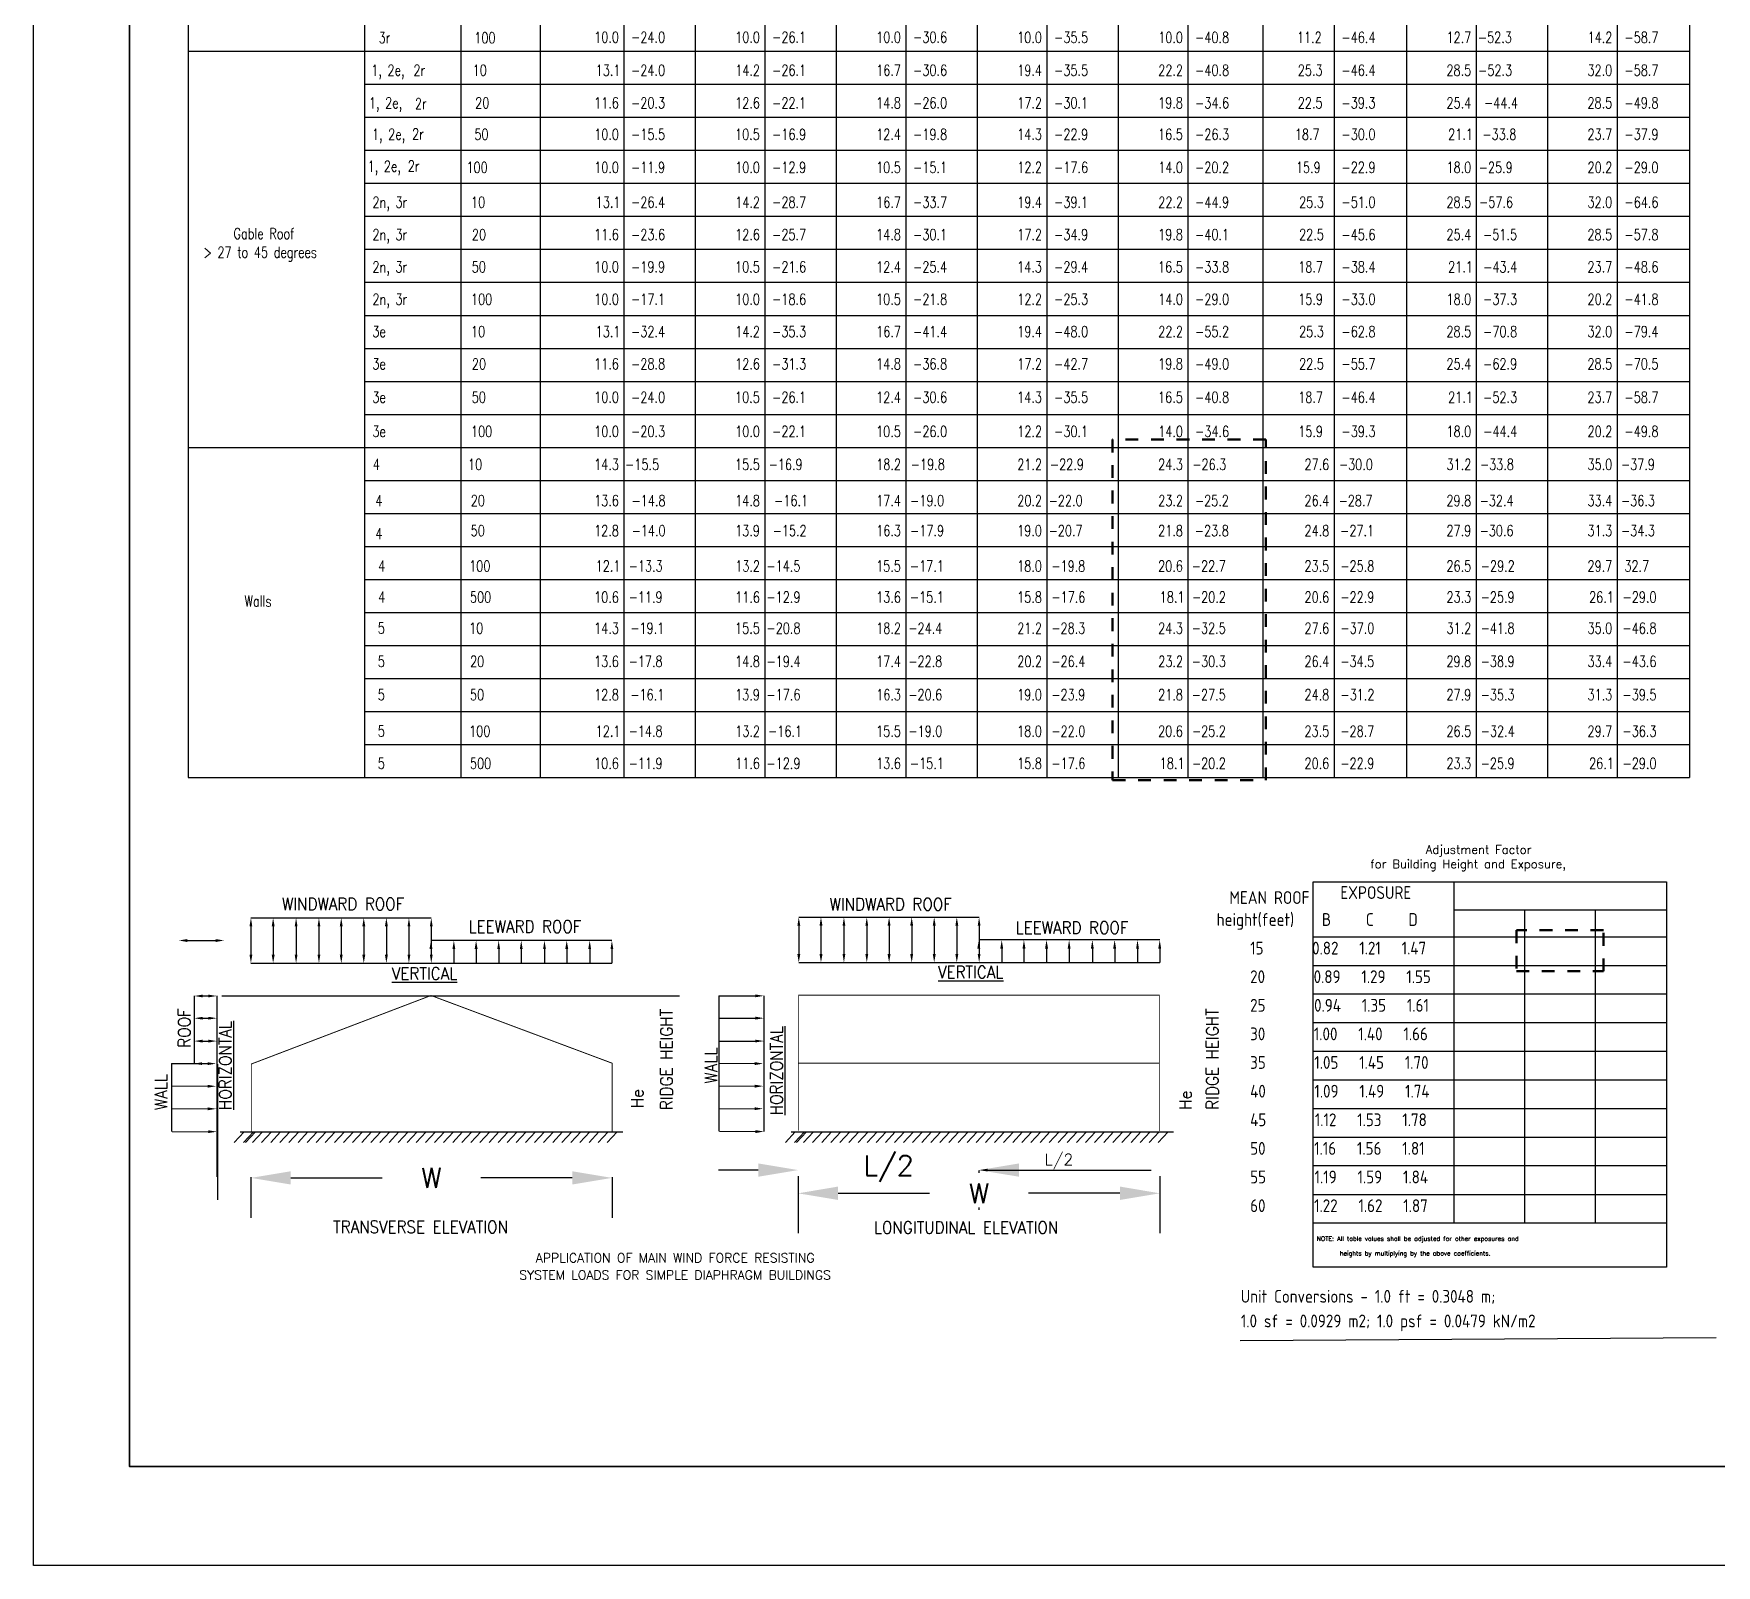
# Paper-space layout 'S-04' of a CAD drawing. Header units: inches. Extents: x 0 to 36, y 0 to 24.
# Drawn here: x 0.02 to 13.21, y -0.02 to 11.98 of the extents above; entities that cross this region are included whole.
import ezdxf

# ---------------------------------------------------------------- set-up
doc = ezdxf.new("R2010")
doc.units = ezdxf.units.IN
doc.header["$LTSCALE"] = 0.5
doc.header["$MEASUREMENT"] = 0
doc.linetypes.add('BORDER2', pattern=[0.875, 0.25, -0.125, 0.25, -0.125, 0, -0.125])
doc.linetypes.add('DASHED', pattern=[0.75, 0.5, -0.25])
doc.layers.get('Defpoints').update_dxf_attribs({"color": 140})
doc.layers.add('A-Anno-Titl-Otln', color=236, linetype='Continuous', lineweight=35)
doc.layers.add('TXT', color=4, linetype='Continuous', lineweight=9)
doc.layers.add('A-TEXT', color=3, linetype='Continuous')
doc.styles.add('ACH DETAILS', font='romans.shx', dxfattribs={"width": 0.75, "height": 2})
doc.styles.add('ARCH', font='arch.shx')
doc.styles.add('HL', font='archstyl')
doc.styles.add('RomanS', font='romans.shx')
doc.styles.get("Standard").update_dxf_attribs({"font": 'romans.shx', "width": 0.75})
doc.dimstyles.new('AGP', dxfattribs={"dimscale": 120, "dimtxt": 0.125, "dimasz": 0.0625, "dimexe": 0.0625, "dimexo": 0.0625, "dimgap": 0.0625, "dimtad": 1, "dimdec": 1, "dimzin": 3, "dimdsep": 46, "dimlunit": 4, "dimtxsty": 'RomanS', "dimblk1": 'ARCHTICK', "dimcen": 0.0625, "dimdle": 0.0625, "dimclrd": 1, "dimclre": 1, "dimclrt": 3, "dimadec": 0, "dimazin": 0, "dimtfac": 1, "dimtdec": 1, "dimtofl": 0, "dimtmove": 2, "dimatfit": 3, "dimfxl": 0.0625, "dimtolj": 1, "dimtzin": 3, "dimarcsym": 0})

# ---------------------------------------------------------------- blocks, each defined once
blk = doc.blocks.new('TB-24X36')
at = {"layer": 'A-Anno-Titl-Otln'}
blk.add_lwpolyline([(34.556, 0.084), (0, 0.084), (0, 22.549), (34.556, 22.549)], close=True, dxfattribs=at)
at = {"layer": 'TXT', "style": 'ARCH'}
for p in [(31.114, 0.106), (32.119, 0.117)]:
    blk.add_attdef('#', p, '', height=0.111, dxfattribs=at)
blk = doc.blocks.new('*D172')
at = {"layer": 'A-TEXT', "color": 1, "lineweight": -2, "transparency": 16777216}
for p, q in [((1.725, 3.024), (1.725, 2.707)), ((2.037, 3.019), (2.753, 3.019)), ((4.242, 3.019), (3.526, 3.019)), ((4.554, 3.024), (4.554, 2.707))]:
    blk.add_line(p, q, dxfattribs=at)
at = {"layer": 'A-TEXT', "color": 1, "transparency": 16777216}
for points in [[(2.037, 3.071), (2.037, 2.967), (1.725, 3.019)], [(4.242, 3.071), (4.242, 2.967), (4.554, 3.019)]]:
    blk.add_solid(points, dxfattribs=at)
at = {"layer": 'Defpoints', "color": 0, "transparency": 16777216}
for p in [(1.725, 3.336), (4.554, 3.336), (4.554, 3.019)]:
    blk.add_point(p, dxfattribs=at)
at = {"layer": 'A-TEXT', "color": 3, "lineweight": -3, "transparency": 16777216, "insert": (3.139, 3.019), "char_height": 0.1562, "attachment_point": 5, "style": 'RomanS'}
blk.add_mtext('\\A1;W', dxfattribs=at)
blk = doc.blocks.new('*D173')
at = {"layer": 'A-TEXT', "color": 1, "lineweight": -2, "transparency": 16777216}
for p, q in [((6.012, 3.032), (6.012, 2.586)), ((8.846, 3.032), (8.846, 2.586)), ((6.325, 2.898), (7.042, 2.898)), ((8.533, 2.898), (7.816, 2.898))]:
    blk.add_line(p, q, dxfattribs=at)
at = {"layer": 'A-TEXT', "color": 1, "transparency": 16777216}
for points in [[(6.325, 2.951), (6.325, 2.846), (6.012, 2.898)], [(8.533, 2.951), (8.533, 2.846), (8.846, 2.898)]]:
    blk.add_solid(points, dxfattribs=at)
at = {"layer": 'Defpoints', "color": 0, "transparency": 16777216}
for p in [(6.012, 3.344), (8.846, 3.344), (8.846, 2.898)]:
    blk.add_point(p, dxfattribs=at)
at = {"layer": 'A-TEXT', "color": 3, "lineweight": -3, "transparency": 16777216, "insert": (7.429, 2.898), "char_height": 0.1562, "attachment_point": 5, "style": 'RomanS'}
blk.add_mtext('\\A1;W', dxfattribs=at)
blk = doc.blocks.new('*D174')
at = {"layer": 'A-TEXT', "color": 1, "lineweight": -2, "transparency": 16777216}
for p, q in [((5.7, 3.08), (5.387, 3.08)), ((7.742, 3.08), (8.054, 3.08)), ((6.012, 2.787), (6.012, 2.768)), ((7.429, 2.787), (7.429, 2.768))]:
    blk.add_line(p, q, dxfattribs=at)
at = {"layer": 'A-TEXT', "color": 1, "transparency": 16777216}
for points in [[(5.7, 3.132), (5.7, 3.028), (6.012, 3.08)], [(7.742, 3.132), (7.742, 3.028), (7.429, 3.08)]]:
    blk.add_solid(points, dxfattribs=at)
at = {"layer": 'Defpoints', "color": 0, "transparency": 16777216}
for p in [(6.012, 3.099), (7.429, 3.099), (7.429, 3.08)]:
    blk.add_point(p, dxfattribs=at)
at = {"layer": 'A-TEXT', "color": 3, "lineweight": -3, "transparency": 16777216, "insert": (6.721, 3.091), "char_height": 0.1562, "attachment_point": 5, "style": 'RomanS'}
blk.add_mtext('\\A1;L/2', dxfattribs=at)
blk = doc.blocks.new('tabla 1')
for p, q in [((1853.47, 990.23), (1853.47, 625.1)), ((1885.53, 990.23), (1885.53, 625.1)), ((1903.05, 990.23), (1903.05, 625.1)), ((1917.42, 990.23), (1917.42, 625.1)), ((1945.61, 984.54), (1945.61, 625.1)), ((1971.23, 984.54), (1971.23, 625.1)), ((1996.86, 984.54), (1996.86, 625.1)), ((2022.48, 984.54), (2022.48, 625.1)), ((2048.75, 984.54), (2048.75, 625.1)), ((2074.87, 984.54), (2074.87, 625.1)), ((2100.5, 984.54), (2100.5, 625.1)), ((1932.64, 978.91), (1932.64, 625.1)), ((1958.26, 978.91), (1958.26, 625.1)), ((1983.88, 978.91), (1983.88, 625.1)), ((2009.51, 978.91), (2009.51, 625.1)), ((2035.13, 978.91), (2035.13, 625.1)), ((2061.72, 978.91), (2061.72, 625.1)), ((2087.52, 978.91), (2087.52, 625.1)), ((2113.15, 978.91), (2113.15, 625.1)), ((2126.28, 973.4), (2126.28, 625.1)), ((1853.47, 757.1), (2126.28, 757.1)), ((1885.53, 751.1), (2126.28, 751.1)), ((1885.53, 745.1), (2126.28, 745.1)), ((1885.53, 739.1), (2126.28, 739.1)), ((1885.53, 733.1), (2126.28, 733.1)), ((1885.53, 727.1), (2126.28, 727.1)), ((1885.53, 721.1), (2126.28, 721.1)), ((1885.53, 715.1), (2126.28, 715.1)), ((1885.53, 709.1), (2126.28, 709.1)), ((1885.53, 703.1), (2126.28, 703.1)), ((1885.53, 697.1), (2126.28, 697.1)), ((1885.53, 691.1), (2126.28, 691.1)), ((1853.47, 685.1), (2126.28, 685.1)), ((1885.53, 679.1), (2126.28, 679.1)), ((1885.53, 673.1), (2126.28, 673.1)), ((1885.53, 667.1), (2126.28, 667.1)), ((1885.53, 661.1), (2126.28, 661.1)), ((1885.53, 655.1), (2126.28, 655.1)), ((1885.53, 649.1), (2126.28, 649.1)), ((1885.53, 643.1), (2126.28, 643.1)), ((1885.53, 637.1), (2126.28, 637.1)), ((1885.53, 631.1), (2126.28, 631.1)), ((1853.47, 625.1), (2126.28, 625.1))]:
    blk.add_line(p, q)
at = {"style": 'ACH DETAILS', "width": 0.75}
for s, p in [('3r', (1888.09, 758.53)), ('100', (1905.47, 758.53)), ('10.0', (1927.26, 758.64)), ('-24.0', (1933.97, 758.64)), ('10.0', (1952.88, 758.64)), ('-26.1', (1959.6, 758.64)), ('10.0', (1978.5, 758.64)), ('-30.6', (1985.22, 758.64)), ('10.0', (2004.12, 758.61)), ('-35.5', (2010.84, 758.61)), ('10.0', (2029.75, 758.61)), ('-40.8', (2036.46, 758.61)), ('11.2', (2054.96, 758.61)), ('-46.4', (2063.06, 758.61)), ('12.7', (2082.14, 758.61)), ('-52.3', (2087.84, 758.61)), ('14.2', (2107.77, 758.61)), ('-58.7', (2114.48, 758.61)), ('1, 2e,', (1886.75, 752.64)), ('2r', (1894.42, 752.63)), ('10', (1905.17, 752.63)), ('13.1', (1927.54, 752.63)), ('-24.0', (1933.97, 752.63)), ('14.2', (1952.89, 752.63)), ('-26.1', (1959.6, 752.63)), ('16.7', (1978.5, 752.63)), ('-30.6', (1985.22, 752.63)), ('19.4', (2004.13, 752.63)), ('-35.5', (2010.84, 752.63)), ('22.2', (2029.76, 752.63)), ('-40.8', (2036.46, 752.63)), ('25.3', (2055.12, 752.63)), ('-46.4', (2063.06, 752.63)), ('28.5', (2082.13, 752.63)), ('-52.3', (2087.89, 752.63)), ('32.0', (2107.76, 752.63)), ('-58.7', (2114.48, 752.63)), ('1, 2e,', (1886.32, 746.71)), ('2r', (1894.69, 746.58)), ('20', (1905.64, 746.7)), ('11.6', (1927.25, 746.7)), ('-20.3', (1933.97, 746.7)), ('12.6', (1952.88, 746.7)), ('-22.1', (1959.6, 746.7)), ('14.8', (1978.49, 746.7)), ('-26.0', (1985.22, 746.7)), ('17.2', (2004.14, 746.7)), ('-30.1', (2010.84, 746.7)), ('19.8', (2029.74, 746.7)), ('-34.6', (2036.46, 746.7)), ('22.5', (2055.12, 746.7)), ('-39.3', (2063.06, 746.7)), ('25.4', (2082.14, 746.7)), ('-44.4', (2088.96, 746.71)), ('28.5', (2107.75, 746.7)), ('-49.8', (2114.48, 746.7)), ('2r', (1894.18, 741.05)), ('1, 2e,', (1886.87, 741)), ('50', (1905.49, 740.99)), ('10.0', (1927.26, 740.99)), ('-15.5', (1933.97, 740.99)), ('10.5', (1952.86, 740.99)), ('-16.9', (1959.6, 740.99)), ('12.4', (1978.5, 740.99)), ('-19.8', (1985.22, 740.99)), ('14.3', (2004.12, 740.99)), ('-22.9', (2010.84, 740.99)), ('16.5', (2029.73, 740.99)), ('-26.3', (2036.46, 740.99)), ('18.7', (2054.58, 740.99)), ('-30.0', (2063.06, 740.99)), ('21.1', (2082.43, 740.99)), ('-33.8', (2088.66, 740.99)), ('23.7', (2107.76, 740.99)), ('-37.9', (2114.48, 740.99)), ('1, 2e,', (1886.08, 735.18)), ('2r', (1893.39, 735.23)), ('100', (1904.05, 734.99)), ('10.0', (1927.26, 734.99)), ('-11.9', (1933.97, 734.99)), ('10.0', (1952.88, 734.99)), ('-12.9', (1959.6, 734.99)), ('10.5', (1978.49, 734.99)), ('-15.1', (1985.22, 734.99)), ('12.2', (2004.14, 734.99)), ('-17.6', (2010.84, 734.99)), ('14.0', (2029.75, 734.99)), ('-20.2', (2036.46, 734.99)), ('15.9', (2054.77, 734.99)), ('-22.9', (2063.06, 734.99)), ('18.0', (2082.14, 734.99)), ('-25.9', (2088, 734.99)), ('20.2', (2107.77, 734.99)), ('-29.0', (2114.48, 734.99)), ('2n, 3r', (1886.97, 728.66)), ('10', (1904.87, 728.66)), ('13.1', (1927.54, 728.66)), ('-26.4', (1933.97, 728.66)), ('14.2', (1952.89, 728.66)), ('-28.7', (1959.6, 728.66)), ('16.7', (1978.5, 728.66)), ('-33.7', (1985.22, 728.66)), ('19.4', (2004.13, 728.66)), ('-39.1', (2010.84, 728.66)), ('22.2', (2029.76, 728.66)), ('-44.9', (2036.46, 728.66)), ('25.3', (2055.36, 728.66)), ('-51.0', (2063.06, 728.66)), ('28.5', (2082.13, 728.66)), ('-57.6', (2088.06, 728.66)), ('32.0', (2107.76, 728.66)), ('-64.6', (2114.48, 728.66)), ('Gable Roof ', (1861.73, 722.96)), ('2n, 3r', (1886.97, 722.78)), ('20', (1905.04, 722.78)), ('11.6', (1927.25, 722.78)), ('-23.6', (1933.97, 722.78)), ('12.6', (1952.88, 722.78)), ('-25.7', (1959.6, 722.78)), ('14.8', (1978.49, 722.78)), ('-30.1', (1985.22, 722.78)), ('17.2', (2004.14, 722.78)), ('-34.9', (2010.84, 722.78)), ('19.8', (2029.74, 722.78)), ('-40.1', (2036.46, 722.78)), ('22.5', (2055.36, 722.78)), ('-45.6', (2063.06, 722.78)), ('25.4', (2082.14, 722.78)), ('-51.5', (2088.79, 722.78)), ('28.5', (2107.75, 722.78)), ('-57.8', (2114.48, 722.78)), ('> 27 to 45 degrees', (1856.23, 719.57)), ('2n, 3r', (1886.97, 716.9)), ('50', (1905.01, 716.9)), ('10.0', (1927.26, 716.9)), ('-19.9', (1933.97, 716.9)), ('10.5', (1952.86, 716.9)), ('-21.6', (1959.6, 716.9)), ('12.4', (1978.5, 716.9)), ('-25.4', (1985.22, 716.9)), ('14.3', (2004.12, 716.9)), ('-29.4', (2010.84, 716.9)), ('16.5', (2029.73, 716.9)), ('-33.8', (2036.46, 716.9)), ('18.7', (2055.19, 716.9)), ('-38.4', (2063.06, 716.9)), ('21.1', (2082.43, 716.9)), ('-43.4', (2088.81, 716.9)), ('23.7', (2107.76, 716.9)), ('-48.6', (2114.48, 716.9)), ('2n, 3r', (1886.97, 711.03)), ('100', (1904.87, 711.03)), ('10.0', (1927.26, 711.03)), ('-17.1', (1933.97, 711.03)), ('10.0', (1952.88, 711.03)), ('-18.6', (1959.6, 711.03)), ('10.5', (1978.49, 711.03)), ('-21.8', (1985.22, 711.03)), ('12.2', (2004.14, 711.03)), ('-25.3', (2010.84, 711.03)), ('14.0', (2029.75, 711.03)), ('-29.0', (2036.46, 711.03)), ('15.9', (2055.19, 711.03)), ('-33.0', (2063.06, 711.03)), ('18.0', (2082.14, 711.03)), ('-37.3', (2088.8, 711.03)), ('20.2', (2107.77, 711.03)), ('-41.8', (2114.48, 711.03)), ('3e', (1886.95, 705.15)), ('10', (1904.87, 705.15)), ('13.1', (1927.54, 705.15)), ('-32.4', (1933.97, 705.15)), ('14.2', (1952.89, 705.15)), ('-35.3', (1959.6, 705.15)), ('16.7', (1978.5, 705.15)), ('-41.4', (1985.22, 705.15)), ('19.4', (2004.13, 705.15)), ('-48.0', (2010.84, 705.15)), ('22.2', (2029.76, 705.15)), ('-55.2', (2036.46, 705.15)), ('25.3', (2055.36, 705.15)), ('-62.8', (2063.06, 705.15)), ('28.5', (2082.13, 705.15)), ('-70.8', (2088.8, 705.15)), ('32.0', (2107.76, 705.15)), ('-79.4', (2114.48, 705.15)), ('3e', (1886.95, 699.27)), ('20', (1905.04, 699.27)), ('11.6', (1927.25, 699.27)), ('-28.8', (1933.97, 699.27)), ('12.6', (1952.88, 699.27)), ('-31.3', (1959.6, 699.27)), ('14.8', (1978.49, 699.27)), ('-36.8', (1985.22, 699.27)), ('17.2', (2004.14, 699.27)), ('-42.7', (2010.84, 699.27)), ('19.8', (2029.74, 699.27)), ('-49.0', (2036.46, 699.27)), ('22.5', (2055.36, 699.27)), ('-55.7', (2063.06, 699.28)), ('25.4', (2082.14, 699.27)), ('-62.9', (2088.8, 699.27)), ('28.5', (2107.75, 699.27)), ('-70.5', (2114.48, 699.27)), ('3e', (1886.95, 693.22)), ('50', (1905.01, 693.22)), ('10.0', (1927.26, 693.22)), ('-24.0', (1933.97, 693.22)), ('10.5', (1952.86, 693.22)), ('-26.1', (1959.6, 693.22)), ('12.4', (1978.5, 693.22)), ('-30.6', (1985.22, 693.22)), ('14.3', (2004.12, 693.22)), ('-35.5', (2010.84, 693.22)), ('16.5', (2029.73, 693.22)), ('-40.8', (2036.46, 693.22)), ('18.7', (2055.19, 693.22)), ('-46.4', (2063.06, 693.22)), ('21.1', (2082.43, 693.22)), ('-52.3', (2088.8, 693.22)), ('23.7', (2107.76, 693.22)), ('-58.7', (2114.48, 693.22)), ('3e', (1886.95, 687)), ('100', (1904.87, 687)), ('10.0', (1927.26, 687)), ('-20.3', (1933.97, 687)), ('10.0', (1952.88, 687)), ('-22.1', (1959.6, 687)), ('10.5', (1978.49, 687)), ('-26.0', (1985.22, 687)), ('12.2', (2004.14, 687)), ('-30.1', (2010.84, 687)), ('14.0', (2029.75, 687)), ('-34.6', (2036.46, 687)), ('15.9', (2055.19, 687)), ('-39.3', (2063.06, 687)), ('18.0', (2082.14, 687)), ('-44.4', (2088.81, 687.01)), ('20.2', (2107.77, 687)), ('-49.8', (2114.48, 687)), ('4', (1887.02, 681.02)), ('10', (1904.34, 681.01)), ('14.3', (1927.25, 681.01)), ('-15.5', (1932.89, 681.01)), ('15.5', (1952.86, 681.01)), ('-16.9', (1958.96, 681.01)), ('18.2', (1978.51, 681.01)), ('-19.8', (1984.8, 681.01)), ('21.2', (2004.14, 681.01)), ('-22.9', (2010.07, 681.01)), ('24.3', (2029.74, 681.01)), ('-26.3', (2035.95, 681.01)), ('27.6', (2056.34, 681.01)), ('-30.0', (2062.59, 681.01)), ('31.2', (2082.15, 681.01)), ('-33.8', (2088.21, 681.01)), ('35.0', (2107.76, 681.01)), ('-37.9', (2113.84, 681.01)), ('4', (1887.5, 674.44)), ('20', (1904.83, 674.43)), ('13.6', (1927.25, 674.43)), ('-14.8', (1934.05, 674.43)), ('14.8', (1952.87, 674.43)), ('-16.1', (1959.97, 674.43)), ('17.4', (1978.5, 674.43)), ('-19.0', (1984.68, 674.43)), ('20.2', (2004.14, 674.43)), ('-22.0', (2009.85, 674.43)), ('23.2', (2029.76, 674.43)), ('-25.2', (2036.42, 674.43)), ('26.4', (2056.34, 674.43)), ('-28.7', (2062.53, 674.43)), ('29.8', (2082.13, 674.43)), ('-32.4', (2088.16, 674.43)), ('33.4', (2107.77, 674.43)), ('-36.3', (2113.85, 674.43)), ('4', (1887.5, 668.45)), ('50', (1904.81, 668.97)), ('12.8', (1927.25, 668.97)), ('-14.0', (1934.06, 668.97)), ('13.9', (1952.87, 668.97)), ('-15.2', (1959.69, 668.97)), ('16.3', (1978.5, 668.97)), ('-17.9', (1984.67, 668.97)), ('19.0', (2004.12, 668.97)), ('-20.7', (2009.84, 668.97)), ('21.8', (2029.74, 668.97)), ('-23.8', (2036.4, 668.97)), ('24.8', (2056.34, 668.97)), ('-27.1', (2062.82, 668.97)), ('27.9', (2082.13, 668.97)), ('-30.6', (2088.15, 668.97)), ('31.3', (2107.76, 668.97)), ('-34.3', (2113.85, 668.97)), ('4', (1888.01, 662.55)), ('100', (1904.54, 662.54)), ('12.1', (1927.54, 662.54)), ('-13.3', (1933.53, 662.54)), ('13.2', (1952.89, 662.54)), ('-14.5', (1958.56, 662.54)), ('15.5', (1978.49, 662.54)), ('-17.1', (1984.63, 662.54)), ('18.0', (2004.12, 662.54)), ('-19.8', (2010.33, 662.54)), ('20.6', (2029.74, 662.54)), ('-22.7', (2035.86, 662.54)), ('23.5', (2056.33, 662.54)), ('-25.8', (2062.85, 662.54)), ('26.5', (2082.13, 662.54)), ('-29.2', (2088.37, 662.54)), ('29.7', (2107.76, 662.54)), ('32.7', (2114.46, 662.54)), ('Walls', (1863.72, 656.17)), ('4', (1888.01, 656.9)), ('500', (1904.68, 656.89)), ('10.6', (1927.25, 656.89)), ('-11.9', (1933.52, 656.89)), ('11.6', (1952.88, 656.89)), ('-12.9', (1958.57, 656.89)), ('13.6', (1978.5, 656.89)), ('-15.1', (1984.63, 656.89)), ('15.8', (2004.12, 656.89)), ('-17.6', (2010.34, 656.89)), ('18.1', (2030.03, 656.89)), ('-20.2', (2035.88, 656.89)), ('20.6', (2056.34, 656.89)), ('-22.9', (2062.85, 656.89)), ('23.3', (2082.14, 656.89)), ('-25.9', (2088.35, 656.89)), ('26.1', (2108.05, 656.89)), ('-29.0', (2114.13, 656.89)), ('5', (1887.95, 651.26)), ('10', (1904.54, 651.25)), ('14.3', (1927.25, 651.25)), ('-19.1', (1933.82, 651.25)), ('15.5', (1952.86, 651.25)), ('-20.8', (1958.57, 651.25)), ('18.2', (1978.51, 651.25)), ('-24.4', (1984.35, 651.25)), ('21.2', (2004.14, 651.25)), ('-28.3', (2010.33, 651.25)), ('24.3', (2029.74, 651.25)), ('-32.5', (2035.85, 651.25)), ('27.6', (2056.34, 651.25)), ('-37.0', (2062.86, 651.25)), ('31.2', (2082.15, 651.25)), ('-41.8', (2088.35, 651.25)), ('35.0', (2107.76, 651.25)), ('-46.8', (2114.12, 651.25)), ('5', (1887.95, 645.21)), ('20', (1904.71, 645.21)), ('13.6', (1927.25, 645.21)), ('-17.8', (1933.52, 645.21)), ('14.8', (1952.87, 645.21)), ('-19.4', (1958.58, 645.21)), ('17.4', (1978.5, 645.21)), ('-22.8', (1984.34, 645.21)), ('20.2', (2004.14, 645.21)), ('-26.4', (2010.34, 645.21)), ('23.2', (2029.76, 645.21)), ('-30.3', (2035.86, 645.21)), ('26.4', (2056.34, 645.21)), ('-34.5', (2062.84, 645.21)), ('29.8', (2082.13, 645.21)), ('-38.9', (2088.35, 645.21)), ('33.4', (2107.77, 645.21)), ('-43.6', (2114.12, 645.21)), ('5', (1887.95, 639.17)), ('50', (1904.68, 639.16)), ('12.8', (1927.25, 639.16)), ('-16.1', (1933.82, 639.16)), ('13.9', (1952.87, 639.16)), ('-17.6', (1958.57, 639.16)), ('16.3', (1978.5, 639.16)), ('-20.6', (1984.34, 639.16)), ('19.0', (2004.12, 639.16)), ('-23.9', (2010.33, 639.16)), ('21.8', (2029.74, 639.16)), ('-27.5', (2035.85, 639.16)), ('24.8', (2056.34, 639.16)), ('-31.2', (2062.87, 639.16)), ('27.9', (2082.13, 639.16)), ('-35.3', (2088.35, 639.16)), ('31.3', (2107.76, 639.16)), ('-39.5', (2114.12, 639.16)), ('5', (1887.95, 632.54)), ('100', (1904.54, 632.53)), ('12.1', (1927.54, 632.53)), ('-14.8', (1933.52, 632.53)), ('13.2', (1952.89, 632.53)), ('-16.1', (1958.86, 632.53)), ('15.5', (1978.49, 632.53)), ('-19.0', (1984.35, 632.53)), ('18.0', (2004.12, 632.53)), ('-22.0', (2010.34, 632.53)), ('20.6', (2029.74, 632.53)), ('-25.2', (2035.88, 632.53)), ('23.5', (2056.33, 632.53)), ('-28.7', (2062.85, 632.53)), ('26.5', (2082.13, 632.53)), ('-32.4', (2088.36, 632.53)), ('29.7', (2107.76, 632.53)), ('-36.3', (2114.12, 632.53)), ('5', (1887.95, 626.69)), ('500', (1904.68, 626.68)), ('10.6', (1927.25, 626.68)), ('-11.9', (1933.52, 626.68)), ('11.6', (1952.88, 626.68)), ('-12.9', (1958.57, 626.68)), ('13.6', (1978.5, 626.68)), ('-15.1', (1984.63, 626.68)), ('15.8', (2004.12, 626.68)), ('-17.6', (2010.34, 626.68)), ('18.1', (2030.03, 626.68)), ('-20.2', (2035.88, 626.68)), ('20.6', (2056.34, 626.68)), ('-22.9', (2062.85, 626.68)), ('23.3', (2082.14, 626.68)), ('-25.9', (2088.35, 626.68)), ('26.1', (2108.05, 626.68)), ('-29.0', (2114.13, 626.68))]:
    blk.add_text(s, height=2, dxfattribs=at).set_placement(p)

psp = doc.layouts.new('S-04')

# ---------------------------------------------------------------- linework, layer by layer
at = {"color": 7, "lineweight": -3}
for p, q in [((10.046, 2.319), (10.046, 5.339)), ((10.046, 5.339), (12.814, 5.339)), ((11.152, 2.666), (11.152, 5.339)), ((1.725, 5.056), (3.138, 5.056)), ((6.017, 5.061), (7.43, 5.061)), ((11.152, 5.12), (12.814, 5.12)), ((11.706, 2.666), (11.706, 5.12)), ((12.26, 2.666), (12.26, 5.12)), ((1.227, 4.879), (1.448, 4.879)), ((1.725, 4.989), (1.725, 4.768)), ((1.899, 4.989), (1.899, 4.768)), ((2.079, 4.989), (2.079, 4.768)), ((2.258, 4.989), (2.258, 4.768)), ((2.433, 4.989), (2.433, 4.768)), ((2.609, 4.989), (2.609, 4.768)), ((2.786, 4.989), (2.786, 4.768)), ((2.963, 4.989), (2.963, 4.768)), ((3.138, 4.989), (3.138, 4.768)), ((4.553, 4.879), (3.138, 4.879)), ((6.017, 4.994), (6.017, 4.773)), ((6.191, 4.994), (6.191, 4.773)), ((6.371, 4.994), (6.371, 4.773)), ((6.55, 4.994), (6.55, 4.773)), ((6.725, 4.994), (6.725, 4.773)), ((6.902, 4.994), (6.902, 4.773)), ((7.078, 4.994), (7.078, 4.773)), ((7.255, 4.994), (7.255, 4.773)), ((7.43, 4.994), (7.43, 4.773)), ((8.845, 4.883), (7.43, 4.883)), ((10.046, 4.908), (12.814, 4.908)), ((3.315, 4.812), (3.315, 4.702)), ((3.489, 4.812), (3.489, 4.702)), ((3.666, 4.812), (3.666, 4.702)), ((3.843, 4.812), (3.843, 4.702)), ((4.025, 4.812), (4.025, 4.702)), ((4.199, 4.812), (4.199, 4.702)), ((4.379, 4.812), (4.379, 4.702)), ((4.553, 4.812), (4.553, 4.702)), ((7.607, 4.816), (7.607, 4.707)), ((7.781, 4.816), (7.781, 4.707)), ((7.958, 4.816), (7.958, 4.707)), ((8.135, 4.816), (8.135, 4.707)), ((8.317, 4.816), (8.317, 4.707)), ((8.492, 4.816), (8.492, 4.707)), ((8.671, 4.816), (8.671, 4.707)), ((8.845, 4.816), (8.845, 4.707)), ((1.725, 4.701), (4.553, 4.701)), ((6.017, 4.706), (8.845, 4.706)), ((10.046, 4.684), (12.814, 4.684)), ((1.281, 4.444), (1.281, 3.914)), ((1.348, 4.444), (1.391, 4.444)), ((1.458, 4.444), (1.458, 3.381)), ((1.498, 4.444), (5.084, 4.444)), ((5.39, 4.446), (5.39, 3.384)), ((5.39, 4.445), (5.677, 4.445)), ((5.744, 4.445), (5.744, 3.382)), ((10.046, 4.46), (12.814, 4.46)), ((1.348, 4.27), (1.391, 4.27)), ((1.458, 4.267), (1.458, 3.204)), ((5.39, 4.27), (5.677, 4.27)), ((10.046, 4.236), (12.814, 4.236)), ((1.348, 4.091), (1.391, 4.091)), ((1.458, 4.091), (1.458, 3.027)), ((5.39, 4.091), (5.677, 4.091)), ((10.046, 4.011), (12.814, 4.011)), ((1.104, 3.916), (1.387, 3.914)), ((1.104, 3.916), (1.104, 3.383)), ((1.463, 3.911), (1.463, 2.848)), ((5.39, 3.917), (5.672, 3.914)), ((1.104, 3.739), (1.387, 3.737)), ((5.39, 3.74), (5.672, 3.738)), ((10.046, 3.787), (12.814, 3.787)), ((1.104, 3.562), (1.387, 3.56)), ((5.39, 3.563), (5.672, 3.561)), ((10.046, 3.563), (12.814, 3.563)), ((1.109, 3.383), (1.391, 3.381)), ((1.595, 3.296), (1.673, 3.381)), ((1.641, 3.381), (4.638, 3.381)), ((1.666, 3.296), (1.744, 3.381)), ((1.683, 3.296), (1.761, 3.381)), ((1.683, 3.296), (1.761, 3.381)), ((1.738, 3.296), (1.815, 3.381)), ((1.809, 3.296), (1.887, 3.381)), ((1.88, 3.296), (1.958, 3.381)), ((1.951, 3.296), (2.029, 3.381)), ((2.023, 3.296), (2.101, 3.381)), ((2.094, 3.296), (2.172, 3.381)), ((2.165, 3.296), (2.243, 3.381)), ((2.236, 3.296), (2.314, 3.381)), ((2.308, 3.296), (2.386, 3.381)), ((2.379, 3.296), (2.457, 3.381)), ((2.45, 3.296), (2.528, 3.381)), ((2.522, 3.296), (2.599, 3.381)), ((2.593, 3.296), (2.671, 3.381)), ((2.664, 3.296), (2.742, 3.381)), ((2.735, 3.296), (2.813, 3.381)), ((2.807, 3.296), (2.884, 3.381)), ((2.878, 3.296), (2.956, 3.381)), ((2.949, 3.296), (3.027, 3.381)), ((3.02, 3.296), (3.098, 3.381)), ((3.092, 3.296), (3.17, 3.381)), ((3.163, 3.296), (3.241, 3.381)), ((3.234, 3.296), (3.312, 3.381)), ((3.306, 3.296), (3.383, 3.381)), ((3.377, 3.296), (3.455, 3.381)), ((3.448, 3.296), (3.526, 3.381)), ((3.519, 3.296), (3.597, 3.381)), ((3.591, 3.296), (3.668, 3.381)), ((3.662, 3.296), (3.74, 3.381)), ((3.733, 3.296), (3.811, 3.381)), ((3.804, 3.296), (3.882, 3.381)), ((3.876, 3.296), (3.954, 3.381)), ((3.947, 3.296), (4.025, 3.381)), ((4.018, 3.296), (4.096, 3.381)), ((4.09, 3.296), (4.167, 3.381)), ((4.161, 3.296), (4.239, 3.381)), ((4.232, 3.296), (4.31, 3.381)), ((4.303, 3.296), (4.381, 3.381)), ((4.375, 3.296), (4.452, 3.381)), ((4.446, 3.296), (4.524, 3.381)), ((4.517, 3.296), (4.595, 3.381)), ((5.395, 3.384), (5.677, 3.382)), ((5.912, 3.296), (5.989, 3.381)), ((5.957, 3.381), (8.954, 3.381)), ((5.983, 3.296), (6.061, 3.381)), ((6, 3.296), (6.078, 3.381)), ((6, 3.296), (6.078, 3.381)), ((6.054, 3.296), (6.132, 3.381)), ((6.125, 3.296), (6.203, 3.381)), ((6.197, 3.296), (6.274, 3.381)), ((6.268, 3.296), (6.346, 3.381)), ((6.339, 3.296), (6.417, 3.381)), ((6.41, 3.296), (6.488, 3.381)), ((6.482, 3.296), (6.56, 3.381)), ((6.553, 3.296), (6.631, 3.381)), ((6.624, 3.296), (6.702, 3.381)), ((6.696, 3.296), (6.773, 3.381)), ((6.767, 3.296), (6.845, 3.381)), ((6.838, 3.296), (6.916, 3.381)), ((6.909, 3.296), (6.987, 3.381)), ((6.981, 3.296), (7.058, 3.381)), ((7.052, 3.296), (7.13, 3.381)), ((7.123, 3.296), (7.201, 3.381)), ((7.194, 3.296), (7.272, 3.381)), ((7.266, 3.296), (7.344, 3.381)), ((7.337, 3.296), (7.415, 3.381)), ((7.408, 3.296), (7.486, 3.381)), ((7.48, 3.296), (7.557, 3.381)), ((7.551, 3.296), (7.629, 3.381)), ((7.622, 3.296), (7.7, 3.381)), ((7.693, 3.296), (7.771, 3.381)), ((7.765, 3.296), (7.842, 3.381)), ((7.836, 3.296), (7.914, 3.381)), ((7.907, 3.296), (7.985, 3.381)), ((7.978, 3.296), (8.056, 3.381)), ((8.05, 3.296), (8.128, 3.381)), ((8.121, 3.296), (8.199, 3.381)), ((8.192, 3.296), (8.27, 3.381)), ((8.264, 3.296), (8.341, 3.381)), ((8.335, 3.296), (8.413, 3.381)), ((8.406, 3.296), (8.484, 3.381)), ((8.477, 3.296), (8.555, 3.381)), ((8.549, 3.296), (8.626, 3.381)), ((8.62, 3.296), (8.698, 3.381)), ((8.691, 3.296), (8.769, 3.381)), ((8.762, 3.296), (8.84, 3.381)), ((8.834, 3.296), (8.912, 3.381)), ((10.046, 3.339), (12.814, 3.339)), ((7.429, 3.077), (7.429, 3.058)), ((7.496, 3.08), (8.779, 3.08)), ((10.046, 3.115), (12.814, 3.115)), ((10.046, 2.89), (12.814, 2.89)), ((10.046, 2.666), (12.814, 2.666)), ((9.476, 1.746), (13.204, 1.769))]:
    psp.add_line(p, q, dxfattribs=at)
at = {"color": 1}
psp.add_lwpolyline([(0.023, 23.983), (36.023, 23.983), (36.023, -0.017), (0.023, -0.017)], close=True, dxfattribs=at)
at = {"color": 240, "linetype": 'BORDER2', "lineweight": 50, "ltscale": 0.05}
psp.add_lwpolyline([(9.677, 6.135), (9.677, 8.803), (8.476, 8.803), (8.476, 6.135)], close=True, dxfattribs=at)
at = {"color": 7, "lineweight": -3}
psp.add_lwpolyline([(10.657, 5.339), (12.814, 5.339), (12.814, 2.319), (10.046, 2.319)], dxfattribs=at)
at = {"color": 240, "linetype": 'DASHED', "lineweight": 50, "ltscale": 0.1}
psp.add_lwpolyline([(12.321, 4.638), (12.321, 4.959), (11.639, 4.959), (11.639, 4.638)], close=True, dxfattribs=at)
at = {"color": 7, "lineweight": -3, "const_width": 0.00713}
for points in [[(1.728, 3.381), (1.728, 3.911), (3.136, 4.448), (4.556, 3.917), (4.556, 3.375)], [(6.016, 3.39), (6.016, 4.451), (8.842, 4.451), (8.842, 3.386)], [(6.012, 3.918), (8.838, 3.918)]]:
    psp.add_lwpolyline(points, dxfattribs=at)
at = {"color": 7, "lineweight": -3}
for points in [[(1.714, 4.989), (1.736, 4.989), (1.725, 5.056)], [(1.888, 4.989), (1.911, 4.989), (1.899, 5.056)], [(2.068, 4.989), (2.09, 4.989), (2.079, 5.056)], [(2.247, 4.989), (2.269, 4.989), (2.258, 5.056)], [(2.421, 4.989), (2.444, 4.989), (2.433, 5.056)], [(2.598, 4.989), (2.621, 4.989), (2.609, 5.056)], [(2.775, 4.989), (2.798, 4.989), (2.786, 5.056)], [(2.952, 4.989), (2.974, 4.989), (2.963, 5.056)], [(3.127, 4.989), (3.149, 4.989), (3.138, 5.056)], [(6.006, 4.994), (6.029, 4.994), (6.017, 5.061)], [(6.18, 4.994), (6.203, 4.994), (6.191, 5.061)], [(6.36, 4.994), (6.382, 4.994), (6.371, 5.061)], [(6.539, 4.994), (6.561, 4.994), (6.55, 5.061)], [(6.713, 4.994), (6.736, 4.994), (6.725, 5.061)], [(6.89, 4.994), (6.913, 4.994), (6.902, 5.061)], [(7.067, 4.994), (7.09, 4.994), (7.078, 5.061)], [(7.244, 4.994), (7.267, 4.994), (7.255, 5.061)], [(7.419, 4.994), (7.441, 4.994), (7.43, 5.061)], [(1.227, 4.867), (1.227, 4.89), (1.161, 4.879)], [(1.448, 4.867), (1.448, 4.89), (1.515, 4.879)], [(3.124, 4.812), (3.147, 4.812), (3.136, 4.879)], [(3.304, 4.812), (3.326, 4.812), (3.315, 4.879)], [(3.478, 4.812), (3.501, 4.812), (3.489, 4.879)], [(3.655, 4.812), (3.677, 4.812), (3.666, 4.879)], [(3.832, 4.812), (3.854, 4.812), (3.843, 4.879)], [(4.014, 4.812), (4.036, 4.812), (4.025, 4.879)], [(4.188, 4.812), (4.211, 4.812), (4.199, 4.879)], [(4.368, 4.812), (4.39, 4.812), (4.379, 4.879)], [(4.542, 4.812), (4.564, 4.812), (4.553, 4.879)], [(7.416, 4.816), (7.439, 4.816), (7.428, 4.883)], [(7.596, 4.816), (7.618, 4.816), (7.607, 4.883)], [(7.77, 4.816), (7.793, 4.816), (7.781, 4.883)], [(7.947, 4.816), (7.97, 4.816), (7.958, 4.883)], [(8.124, 4.816), (8.146, 4.816), (8.135, 4.883)], [(8.306, 4.816), (8.328, 4.816), (8.317, 4.883)], [(8.48, 4.816), (8.503, 4.816), (8.492, 4.883)], [(8.66, 4.816), (8.682, 4.816), (8.671, 4.883)], [(8.834, 4.816), (8.856, 4.816), (8.845, 4.883)], [(1.714, 4.768), (1.736, 4.768), (1.725, 4.701)], [(1.888, 4.768), (1.911, 4.768), (1.899, 4.701)], [(2.068, 4.768), (2.09, 4.768), (2.079, 4.701)], [(2.247, 4.768), (2.269, 4.768), (2.258, 4.701)], [(2.421, 4.768), (2.444, 4.768), (2.433, 4.701)], [(2.598, 4.768), (2.621, 4.768), (2.609, 4.701)], [(2.775, 4.768), (2.798, 4.768), (2.786, 4.701)], [(2.952, 4.768), (2.974, 4.768), (2.963, 4.701)], [(3.127, 4.768), (3.149, 4.768), (3.138, 4.701)], [(6.006, 4.773), (6.029, 4.773), (6.017, 4.706)], [(6.18, 4.773), (6.203, 4.773), (6.191, 4.706)], [(6.36, 4.773), (6.382, 4.773), (6.371, 4.706)], [(6.539, 4.773), (6.561, 4.773), (6.55, 4.706)], [(6.713, 4.773), (6.736, 4.773), (6.725, 4.706)], [(6.89, 4.773), (6.913, 4.773), (6.902, 4.706)], [(7.067, 4.773), (7.09, 4.773), (7.078, 4.706)], [(7.244, 4.773), (7.267, 4.773), (7.255, 4.706)], [(7.419, 4.773), (7.441, 4.773), (7.43, 4.706)], [(1.348, 4.433), (1.348, 4.455), (1.281, 4.444)], [(1.391, 4.433), (1.391, 4.455), (1.458, 4.444)], [(5.677, 4.434), (5.677, 4.456), (5.744, 4.445)], [(1.348, 4.259), (1.348, 4.281), (1.281, 4.27)], [(1.391, 4.259), (1.391, 4.281), (1.458, 4.27)], [(5.677, 4.259), (5.677, 4.282), (5.744, 4.27)], [(1.348, 4.079), (1.348, 4.102), (1.281, 4.091)], [(1.391, 4.079), (1.391, 4.102), (1.458, 4.091)], [(5.677, 4.08), (5.677, 4.102), (5.744, 4.091)], [(1.343, 3.903), (1.343, 3.925), (1.276, 3.914)], [(1.387, 3.903), (1.387, 3.925), (1.453, 3.914)], [(5.672, 3.903), (5.672, 3.926), (5.739, 3.914)], [(1.387, 3.726), (1.387, 3.748), (1.453, 3.737)], [(5.672, 3.726), (5.672, 3.749), (5.739, 3.738)], [(1.387, 3.549), (1.387, 3.571), (1.453, 3.56)], [(5.672, 3.55), (5.672, 3.572), (5.739, 3.561)], [(1.391, 3.37), (1.391, 3.392), (1.458, 3.381)], [(5.677, 3.37), (5.677, 3.393), (5.744, 3.382)], [(7.496, 3.091), (7.496, 3.069), (7.429, 3.08)]]:
    psp.add_solid(points, dxfattribs=at)

# ---------------------------------------------------------------- block references
psp.add_blockref('TB-24X36', (0.773, 0.675))
at = {"xscale": 0.0431132420238115, "yscale": 0.0431132420238115, "zscale": 0.0431132420238115}
psp.add_blockref('tabla 1', (-78.676, -20.795), dxfattribs=at)

# ---------------------------------------------------------------- texts
at = {"layer": 'A-TEXT', "color": 7, "lineweight": -3}
for s, height, style, p in [('Adjustment Factor ', 0.06682, 'RomanS', (10.929, 5.558)), ('for Building Height and Exposure,', 0.06682, 'RomanS', (10.495, 5.445)), ('                                     EXPOSURE        ', 0.10023, 'HL', (8.249, 5.204)), ('                     MEAN ROOF                       ', 0.10023, 'HL', (8.249, 5.165)), ('                        height(feet)    B     C     D    ', 0.10023, 'HL', (7.986, 4.993)), ('                        15       0.82   1.21   1.47  ', 0.10023, 'HL', (8.249, 4.769)), ('                        20       0.89   1.29   1.55  ', 0.10023, 'HL', (8.249, 4.545)), ('                        25       0.94   1.35   1.61  ', 0.10023, 'HL', (8.249, 4.321)), ('                        30       1.00   1.40   1.66  ', 0.10023, 'HL', (8.249, 4.097)), ('                        35       1.05   1.45   1.70  ', 0.10023, 'HL', (8.249, 3.873)), ('                        40       1.09   1.49   1.74  ', 0.10023, 'HL', (8.249, 3.648)), ('                        45       1.12   1.53   1.78  ', 0.10023, 'HL', (8.249, 3.424)), ('                        50       1.16   1.56   1.81  ', 0.10023, 'HL', (8.249, 3.2)), ('L/2', 0.0891, 'RomanS', (7.942, 3.118)), ('                        55       1.19   1.59   1.84  ', 0.10023, 'HL', (8.249, 2.976)), ('                        60       1.22   1.62   1.87  ', 0.10023, 'HL', (8.249, 2.751)), ('  NOTE: All table values shall be adjusted for other exposures and', 0.03564, 'RomanS', (10.026, 2.525)), ('APPLICATION OF MAIN WIND FORCE RESISTING', 0.07127, 'RomanS', (3.957, 2.357)), ('  heights by multiplying by the above coefficients.', 0.03564, 'RomanS', (10.207, 2.41)), ('SYSTEM LOADS FOR SIMPLE DIAPHRAGM BUILDINGS', 0.07127, 'RomanS', (3.828, 2.223))]:
    psp.add_text(s, height=height, dxfattribs=dict(at, style=style)).set_placement(p)
at = {"layer": 'A-TEXT', "color": 7, "lineweight": -3, "width": 0.9}
for s, p in [('WINDWARD ROOF', (1.968, 5.117)), ('WINDWARD ROOF', (6.258, 5.115)), ('LEEWARD ROOF', (3.43, 4.94)), ('LEEWARD ROOF', (7.716, 4.931)), ('%%UVERTICAL', (2.829, 4.572)), ('%%UVERTICAL', (7.108, 4.583)), ('TRANSVERSE ELEVATION', (2.369, 2.587)), ('LONGITUDINAL ELEVATION', (6.606, 2.582))]:
    psp.add_text(s, height=0.09622, dxfattribs=at).set_placement(p)
for s, height, p in [('ROOF', 0.0962, (1.251, 4.039)), ('%%UHORIZONTAL', 0.09622, (1.572, 3.551)), ('RIDGE HEIGHT', 0.09622, (5.029, 3.551)), ('RIDGE HEIGHT', 0.09622, (9.305, 3.554)), ('%%UHORIZONTAL', 0.09622, (5.891, 3.51)), ('WALL', 0.0962, (5.377, 3.759)), ('WALL', 0.0962, (1.069, 3.551)), ('He', 0.0962, (4.801, 3.566)), ('He', 0.0962, (9.095, 3.554))]:
    psp.add_text(s, height=height, rotation=90, dxfattribs=at).set_placement(p)
at = {"layer": 'A-TEXT', "color": 7, "linetype": 'ByBlock', "style": 'HL'}
for s, p in [('Unit Conversions - 1.0 ft = 0.3048 m;', (9.48, 2.041)), ('1.0 sf = 0.0929 m2; 1.0 psf = 0.0479 kN/m2', (9.481, 1.848))]:
    psp.add_text(s, height=0.10023, dxfattribs=at).set_placement(p)

# ---------------------------------------------------------------- dimensions: what is measured, and where the dimension line sits
at = {"layer": 'A-TEXT', "color": 7, "lineweight": -3}
for base, p1, p2, text, override, picture, middle in [((4.554, 3.019), (1.725, 3.336), (4.554, 3.336), 'W', {"dimscale": 5, "dimtxt": 0.03125, "dimasz": 0.0625, "dimcen": 0}, '*D172', (3.139, 3.019)), ((8.846, 2.898), (6.012, 3.344), (8.846, 3.344), 'W', {"dimscale": 5, "dimtxt": 0.03125, "dimcen": 0}, '*D173', (7.429, 2.898)), ((7.429, 3.08), (6.012, 3.099), (7.429, 3.099), 'L/2', {"dimscale": 5, "dimtxt": 0.03125, "dimasz": 0.0625, "dimcen": 0}, '*D174', (6.721, 3.091))]:
    dim = psp.add_linear_dim(base=base, p1=p1, p2=p2, text=text, dimstyle='AGP', override=override, dxfattribs=at)
    dim.commit()
    dim.dimension.update_dxf_attribs({"geometry": picture, "text_midpoint": middle, "dimtype": 160})

doc.saveas('drawing.dxf')
